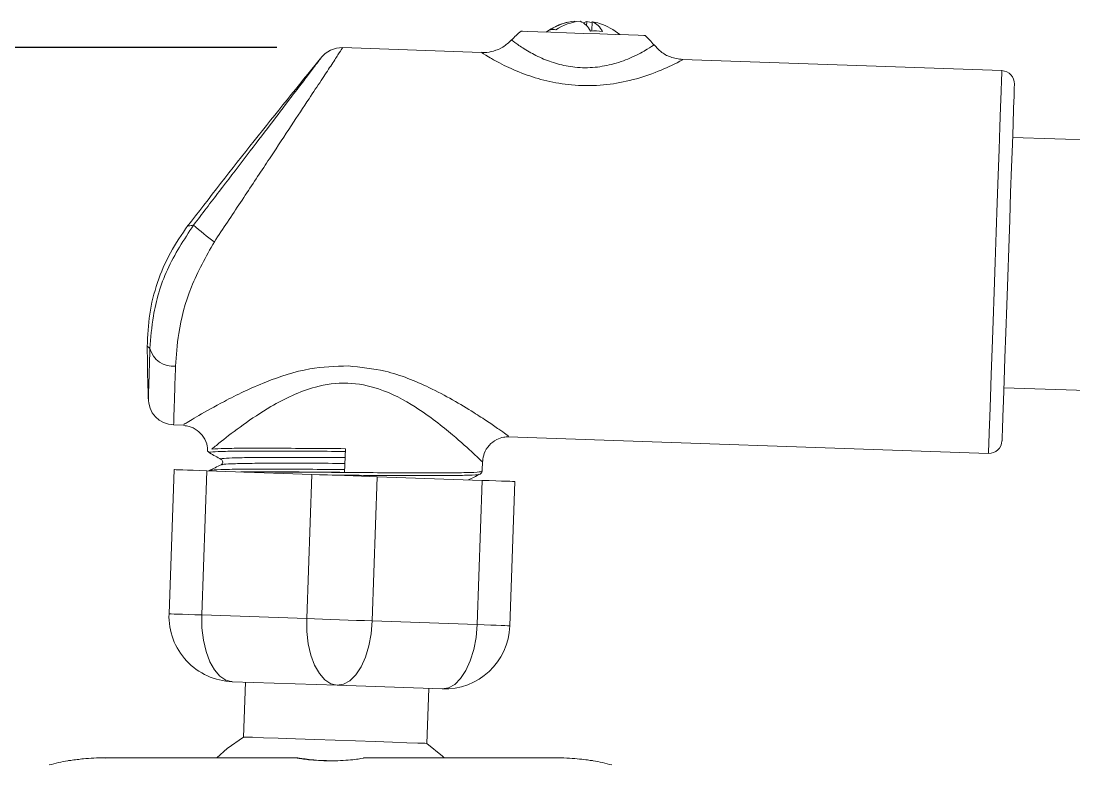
# Model space of a CAD drawing. Extents: x 3627 to 4221, y 1255 to 1675.
# Drawn here: x 3963.9 to 3979.95, y 1625.95 to 1637.3 of the extents above; entities that cross this region are included whole.
import ezdxf

# ---------------------------------------------------------------- set-up
doc = ezdxf.new("R2010")
doc.units = 0
doc.header["$LTSCALE"] = 7
doc.header["$MEASUREMENT"] = 0
doc.layers.get('0').update_dxf_attribs({"color": 2, "linetype": 'CONTINUOUS'})
doc.layers.add('D', color=2, linetype='CONTINUOUS')

msp = doc.modelspace()

# ---------------------------------------------------------------- linework, layer by layer
at = {"color": 7, "linetype": 'Continuous', "lineweight": 15}
for p, q in [((3972.344, 1637.281), (3972.344, 1637.295)), ((3972.527, 1637.289), (3972.524, 1637.224)), ((3972.603, 1637.144), (3972.608, 1637.286)), ((3970.92, 1636.816), (3968.803, 1636.89)), ((3970.921, 1636.815), (3970.92, 1636.816)), ((3978.854, 1636.539), (3973.988, 1636.709)), ((4030.33, 1633.73), (3979.018, 1635.522)), ((3978.885, 1631.705), (4030.197, 1629.913)), ((3966.227, 1631.136), (3966.385, 1631.131)), ((3971.328, 1630.958), (3978.65, 1630.702)), ((3968.834, 1630.414), (3968.846, 1630.775)), ((3970.931, 1630.43), (3970.937, 1630.587)), ((3966.234, 1630.455), (3966.157, 1628.257)), ((3966.657, 1628.239), (3966.733, 1630.438)), ((3966.733, 1630.438), (3968.332, 1630.382)), ((3966.767, 1630.441), (3966.761, 1630.437)), ((3968.332, 1630.382), (3968.256, 1628.183)), ((3969.255, 1628.149), (3969.332, 1630.347)), ((3969.332, 1630.347), (3970.931, 1630.291)), ((3970.931, 1630.291), (3970.854, 1628.093)), ((3971.354, 1628.075), (3971.43, 1630.274)), ((3968.256, 1628.183), (3966.657, 1628.239)), ((3970.854, 1628.093), (3969.255, 1628.149)), ((3968.72, 1627.167), (3967.121, 1627.222)), ((3967.321, 1627.215), (3967.292, 1626.378)), ((3970.319, 1627.111), (3968.72, 1627.167)), ((3970.09, 1626.281), (3970.119, 1627.118)), ((3965.15, 1626.059), (3965.19, 1626.058)), ((3968.115, 1626.06), (3965.157, 1626.06)), ((3972.081, 1626.06), (3969.121, 1626.06))]:
    msp.add_line(p, q, dxfattribs=at)
at = {"color": 7, "linetype": 'Continuous', "lineweight": 15, "flags": 128}
for points in [[(3972.607, 1637.272), (3972.575, 1637.28), (3972.527, 1637.289)], [(3971.524, 1637.141), (3971.544, 1637.14), (3971.63, 1637.137), (3971.779, 1637.132), (3971.978, 1637.125), (3972.215, 1637.117), (3972.47, 1637.108)], [(3972.47, 1637.108), (3972.725, 1637.099), (3972.961, 1637.091), (3973.161, 1637.084), (3973.309, 1637.078), (3973.395, 1637.075), (3973.415, 1637.075)], [(3979.046, 1636.332), (3979.046, 1636.33), (3979.045, 1636.277), (3979.04, 1636.155), (3979.034, 1635.968), (3979.025, 1635.719), (3979.015, 1635.416), (3979.002, 1635.066), (3978.989, 1634.679), (3978.974, 1634.264), (3978.959, 1633.832), (3978.944, 1633.395), (3978.929, 1632.963), (3978.914, 1632.548), (3978.901, 1632.161), (3978.889, 1631.811), (3978.878, 1631.508), (3978.869, 1631.259), (3978.863, 1631.072), (3978.859, 1630.95), (3978.857, 1630.897), (3978.857, 1630.895)], [(3966.733, 1630.438), (3966.625, 1630.442), (3966.526, 1630.445), (3966.44, 1630.448), (3966.367, 1630.451), (3966.31, 1630.453), (3966.268, 1630.454), (3966.242, 1630.455), (3966.234, 1630.455)], [(3969.332, 1630.347), (3969.214, 1630.351), (3969.091, 1630.356), (3968.962, 1630.36), (3968.832, 1630.365), (3968.702, 1630.369), (3968.573, 1630.374), (3968.45, 1630.378), (3968.332, 1630.382)], [(3971.43, 1630.274), (3971.422, 1630.274), (3971.396, 1630.275), (3971.354, 1630.277), (3971.297, 1630.279), (3971.224, 1630.281), (3971.138, 1630.284), (3971.039, 1630.288), (3970.931, 1630.291)], [(3966.657, 1628.239), (3966.548, 1628.243), (3966.45, 1628.247), (3966.363, 1628.25), (3966.291, 1628.252), (3966.233, 1628.254), (3966.191, 1628.256), (3966.165, 1628.256), (3966.157, 1628.257)], [(3966.657, 1628.239), (3966.659, 1628.044), (3966.681, 1627.856), (3966.721, 1627.681), (3966.778, 1627.527), (3966.85, 1627.401), (3966.933, 1627.305), (3967.025, 1627.245), (3967.121, 1627.222)], [(3969.255, 1628.149), (3969.138, 1628.153), (3969.014, 1628.157), (3968.886, 1628.161), (3968.755, 1628.166), (3968.625, 1628.171), (3968.497, 1628.175), (3968.373, 1628.179), (3968.256, 1628.183)], [(3968.72, 1627.167), (3968.624, 1627.189), (3968.532, 1627.249), (3968.449, 1627.345), (3968.377, 1627.472), (3968.32, 1627.625), (3968.28, 1627.8), (3968.258, 1627.988), (3968.256, 1628.183)], [(3969.255, 1628.149), (3969.239, 1627.954), (3969.204, 1627.767), (3969.151, 1627.596), (3969.084, 1627.447), (3969.004, 1627.325), (3968.914, 1627.236), (3968.819, 1627.182), (3968.72, 1627.167)], [(3970.319, 1627.111), (3970.418, 1627.127), (3970.513, 1627.18), (3970.603, 1627.269), (3970.683, 1627.391), (3970.75, 1627.54), (3970.803, 1627.712), (3970.838, 1627.898), (3970.854, 1628.093)], [(3971.354, 1628.075), (3971.345, 1628.076), (3971.32, 1628.076), (3971.278, 1628.078), (3971.22, 1628.08), (3971.147, 1628.082), (3971.061, 1628.085), (3970.963, 1628.089), (3970.854, 1628.093)], [(3967.292, 1626.378), (3967.044, 1626.201), (3966.884, 1626.06)], [(3970.09, 1626.281), (3970.055, 1626.282), (3969.952, 1626.286), (3969.785, 1626.291), (3969.563, 1626.299), (3969.298, 1626.308), (3969.002, 1626.319), (3968.691, 1626.33), (3968.38, 1626.34), (3968.084, 1626.351), (3967.819, 1626.36), (3967.597, 1626.368), (3967.431, 1626.374), (3967.327, 1626.377), (3967.292, 1626.378), (3967.292, 1626.378)], [(3970.354, 1626.06), (3970.325, 1626.087), (3970.09, 1626.281)]]:
    msp.add_lwpolyline(points, dxfattribs=at)
at = {"color": 8, "linetype": 'Continuous', "lineweight": 15, "flags": 128}
msp.add_lwpolyline([(3978.65, 1630.702), (3978.651, 1630.738), (3978.655, 1630.845), (3978.661, 1631.02), (3978.669, 1631.26), (3978.68, 1631.557), (3978.692, 1631.905), (3978.705, 1632.296), (3978.72, 1632.719), (3978.736, 1633.164), (3978.752, 1633.62), (3978.768, 1634.077), (3978.783, 1634.522), (3978.798, 1634.945), (3978.812, 1635.336), (3978.824, 1635.684), (3978.834, 1635.981), (3978.842, 1636.221), (3978.849, 1636.396), (3978.852, 1636.503), (3978.854, 1636.539), (3978.854, 1636.539)], dxfattribs=at)
at = {"color": 7, "linetype": 'Continuous', "lineweight": 15}
for centre, radius, start, end in [((3972.445, 1636.391), 0.911, 103.6703, 126.0847), ((3972.414, 1636.514), 0.784, 95.1137, 124.158), ((3972.495, 1636.512), 0.784, 95.1137, 124.158), ((3972.309, 1637.013), 0.302, 25.1629, 67.3723), ((3972.572, 1637.104), 0.191, 103.8195, 120.5902), ((3972.492, 1637.007), 0.302, 25.1586, 67.3676), ((3972.49, 1636.536), 0.759, 72.2834, 81.0743), ((3972.445, 1636.391), 0.911, 49.9153, 72.3297), ((3972.432, 1636.022), 1.441, 129.0349, 136.9352), ((3972.01, 1637.04), 0.129, 69.608, 106.39), ((3972.652, 1636.508), 0.637, 79.7525, 96.2402), ((3972.432, 1636.022), 1.441, 39.104, 46.9651), ((3968.792, 1636.49), 0.4, 88.4787, 142.7569), ((3978.847, 1636.339), 0.2, 358, 88), ((3969.163, 1637.109), 3.935, 228.0008, 233.9444), ((3966.221, 1632.399), 0.368, 195.1164, 275.4341), ((3966.241, 1631.536), 0.4, 178.2014, 268.1448), ((3978.657, 1630.902), 0.2, 268, 358), ((3967.156, 1628.222), 1, 178, 268), ((3970.354, 1628.11), 1, 268, 358), ((3965.12, 1623.082), 2.977, 99.7687, 105.4216), ((3972.117, 1623.082), 2.977, 74.5784, 80.2489)]:
    msp.add_arc(centre, radius, start, end, dxfattribs=at)
for points, knots in [([(3971.378, 1637.008), (3971.336, 1636.968), (3971.257, 1636.893), (3971.112, 1636.836), (3970.998, 1636.813), (3970.936, 1636.817), (3970.919, 1636.819)], [0, 0, 0, 0, 0.330899, 0.63498, 0.899174, 1, 1, 1, 1]), ([(3973.989, 1636.709), (3973.925, 1636.718), (3973.806, 1636.735), (3973.654, 1636.818), (3973.585, 1636.897), (3973.553, 1636.934)], [0, 0, 0, 0, 0.378721, 0.710942, 1, 1, 1, 1]), ([(3968.463, 1636.719), (3968.125, 1636.303), (3967.439, 1635.459), (3966.773, 1634.599), (3966.434, 1634.161)], [0, 0, 0, 0, 0.491855, 1, 1, 1, 1]), ([(3966.531, 1634.185), (3966.662, 1634.357), (3966.924, 1634.699), (3967.306, 1635.198), (3967.662, 1635.665), (3967.945, 1636.037), (3968.156, 1636.314), (3968.307, 1636.513), (3968.413, 1636.652), (3968.482, 1636.742), (3968.469, 1636.725), (3968.464, 1636.718)], [0, 0, 0, 0, 0.141872, 0.283699, 0.422766, 0.56164, 0.654987, 0.74826, 0.842301, 0.93627, 1, 1, 1, 1]), ([(3966.446, 1634.177), (3966.351, 1634.041), (3966.163, 1633.77), (3965.97, 1633.311), (3965.845, 1632.829), (3965.832, 1632.498), (3965.825, 1632.333)], [0, 0, 0, 0, 0.249997, 0.499996, 0.750004, 1, 1, 1, 1]), ([(3965.866, 1632.304), (3965.878, 1632.465), (3965.904, 1632.837), (3966.097, 1633.52), (3966.385, 1633.962), (3966.531, 1634.185)], [0, 0, 0, 0, 0.277008, 0.635776, 1, 1, 1, 1]), ([(3966.848, 1633.929), (3966.72, 1633.702), (3966.461, 1633.243), (3966.293, 1632.56), (3966.267, 1632.195), (3966.256, 1632.033)], [0, 0, 0, 0, 0.352414, 0.713107, 1, 1, 1, 1]), ([(3965.825, 1632.338), (3965.826, 1632.201), (3965.828, 1631.925), (3965.837, 1631.651), (3965.842, 1631.513)], [0, 0, 0, 0, 0.500004, 1, 1, 1, 1]), ([(3965.842, 1631.528), (3965.842, 1631.53), (3965.842, 1631.533), (3965.845, 1631.624), (3965.85, 1631.783), (3965.857, 1632.007), (3965.863, 1632.204), (3965.866, 1632.304)], [0, 0, 0, 0, 0.1616198, 0.3681806, 0.5807135, 0.7873423, 1, 1, 1, 1]), ([(3966.383, 1631.126), (3966.41, 1631.123), (3966.482, 1631.117), (3966.592, 1631.058), (3966.69, 1630.954), (3966.743, 1630.837), (3966.744, 1630.76), (3966.745, 1630.733)], [0, 0, 0, 0, 0.138583, 0.367431, 0.612198, 0.861151, 1, 1, 1, 1]), ([(3970.939, 1630.584), (3970.944, 1630.624), (3970.956, 1630.713), (3971.033, 1630.832), (3971.141, 1630.914), (3971.245, 1630.953), (3971.307, 1630.955), (3971.33, 1630.955)], [0, 0, 0, 0, 0.20429, 0.447575, 0.690682, 0.88299, 1, 1, 1, 1]), ([(3966.754, 1630.738), (3966.755, 1630.735), (3966.757, 1630.724), (3966.767, 1630.717), (3966.776, 1630.711)], [0, 0, 0, 0, 0.198298, 1, 1, 1, 1]), ([(3966.776, 1630.711), (3966.806, 1630.694), (3966.864, 1630.661), (3966.923, 1630.628), (3966.953, 1630.611)], [0, 0, 0, 0, 0.500012, 1, 1, 1, 1]), ([(3966.81, 1630.769), (3966.867, 1630.773), (3966.981, 1630.779), (3967.317, 1630.782), (3967.754, 1630.782), (3968.281, 1630.779), (3968.657, 1630.776), (3968.846, 1630.775)], [0, 0, 0, 0, 0.196432, 0.390193, 0.594465, 0.796545, 1, 1, 1, 1]), ([(3966.95, 1630.529), (3966.919, 1630.514), (3966.858, 1630.485), (3966.797, 1630.456), (3966.767, 1630.441)], [0, 0, 0, 0, 0.499998, 1, 1, 1, 1]), ([(3966.953, 1630.611), (3966.958, 1630.607), (3966.97, 1630.598), (3966.978, 1630.569), (3966.968, 1630.541), (3966.956, 1630.533), (3966.95, 1630.529)], [0, 0, 0, 0, 0.247856, 0.500024, 0.752155, 1, 1, 1, 1]), ([(3970.719, 1630.299), (3970.749, 1630.313), (3970.81, 1630.342), (3970.87, 1630.371), (3970.901, 1630.386)], [0, 0, 0, 0, 0.496241, 1, 1, 1, 1]), ([(3970.901, 1630.386), (3970.909, 1630.391), (3970.926, 1630.402), (3970.929, 1630.421), (3970.931, 1630.43)], [0, 0, 0, 0, 0.498874, 1, 1, 1, 1]), ([(3964.756, 1626.035), (3964.721, 1626.031), (3964.65, 1626.022), (3964.606, 1626.015), (3964.614, 1626.016), (3964.615, 1626.016)], [0, 0, 0, 0, 0.432266, 0.864645, 1, 1, 1, 1]), ([(3965.191, 1626.059), (3965.187, 1626.059), (3965.13, 1626.062), (3965.008, 1626.057), (3964.862, 1626.047), (3964.788, 1626.039), (3964.756, 1626.035)], [0, 0, 0, 0, 0.025494, 0.38129, 0.736689, 1, 1, 1, 1]), ([(3968.26, 1626.035), (3968.224, 1626.04), (3968.152, 1626.049), (3968.106, 1626.059), (3968.113, 1626.058), (3968.115, 1626.058)], [0, 0, 0, 0, 0.427215, 0.854554, 1, 1, 1, 1]), ([(3968.121, 1626.059), (3968.138, 1626.056), (3968.174, 1626.052), (3968.291, 1626.036), (3968.435, 1626.02), (3968.544, 1626.018), (3968.595, 1626.017)], [0, 0, 0, 0, 0.254239, 0.509868, 0.769318, 1, 1, 1, 1]), ([(3969.124, 1626.058), (3969.125, 1626.059), (3969.133, 1626.059), (3969.089, 1626.05), (3968.996, 1626.036), (3968.855, 1626.023), (3968.689, 1626.015), (3968.515, 1626.016), (3968.366, 1626.024), (3968.292, 1626.032), (3968.26, 1626.035)], [0, 0, 0, 0, 0.040058, 0.18105, 0.323303, 0.467212, 0.611158, 0.753795, 0.895749, 1, 1, 1, 1]), ([(3972.622, 1626.016), (3972.624, 1626.016), (3972.631, 1626.015), (3972.585, 1626.022), (3972.489, 1626.035), (3972.347, 1626.049), (3972.192, 1626.06), (3972.09, 1626.059), (3972.046, 1626.059)], [0, 0, 0, 0, 0.064088, 0.258709, 0.453997, 0.651105, 0.84855, 1, 1, 1, 1])]:
    msp.add_open_spline(points, degree=3, knots=knots, dxfattribs=at)
at = {"color": 8, "linetype": 'Continuous', "lineweight": 15}
for points, knots in [([(3971.379, 1637.006), (3971.379, 1637.005), (3971.381, 1637.004), (3971.434, 1636.963), (3971.601, 1636.85), (3971.819, 1636.732), (3972.07, 1636.638), (3972.353, 1636.581), (3972.657, 1636.581), (3972.964, 1636.642), (3973.252, 1636.754), (3973.465, 1636.874), (3973.551, 1636.93), (3973.546, 1636.927), (3973.545, 1636.926)], [0, 0, 0, 0, 0.015179, 0.13698, 0.238564, 0.326792, 0.401908, 0.473367, 0.552181, 0.630662, 0.725968, 0.847346, 0.968562, 1, 1, 1, 1]), ([(3968.803, 1636.884), (3968.802, 1636.882), (3968.799, 1636.879), (3968.739, 1636.788), (3968.631, 1636.624), (3968.48, 1636.394), (3968.28, 1636.092), (3968.023, 1635.703), (3967.789, 1635.349), (3967.531, 1634.958), (3967.245, 1634.526), (3966.981, 1634.13), (3966.848, 1633.929)], [0, 0, 0, 0, 0.065873, 0.159994, 0.257582, 0.350268, 0.445521, 0.565315, 0.689201, 0.721411, 0.858408, 1, 1, 1, 1]), ([(3973.988, 1636.704), (3973.989, 1636.705), (3973.996, 1636.709), (3973.871, 1636.641), (3973.563, 1636.5), (3973.156, 1636.373), (3972.728, 1636.306), (3972.306, 1636.309), (3971.909, 1636.376), (3971.554, 1636.488), (3971.238, 1636.629), (3970.999, 1636.765), (3970.924, 1636.813), (3970.921, 1636.815), (3970.921, 1636.815)], [0, 0, 0, 0, 0.029192, 0.142722, 0.261166, 0.359843, 0.445353, 0.533438, 0.612318, 0.692116, 0.781345, 0.882833, 0.993103, 1, 1, 1, 1]), ([(3966.446, 1634.177), (3966.448, 1634.176), (3966.452, 1634.174), (3966.482, 1634.171), (3966.514, 1634.182), (3966.527, 1634.185), (3966.531, 1634.185)], [0, 0, 0, 0, 0.536294, 0.809522, 0.952223, 1, 1, 1, 1]), ([(3965.866, 1632.304), (3965.859, 1632.309), (3965.831, 1632.333), (3965.827, 1632.333), (3965.825, 1632.333)], [0, 0, 0, 0, 0.241599, 1, 1, 1, 1]), ([(3966.256, 1632.033), (3966.252, 1631.922), (3966.245, 1631.696), (3966.237, 1631.44), (3966.231, 1631.255), (3966.228, 1631.15), (3966.227, 1631.145), (3966.227, 1631.143)], [0, 0, 0, 0, 0.206326, 0.418645, 0.624978, 0.837293, 1, 1, 1, 1]), ([(3966.386, 1631.146), (3966.384, 1631.145), (3966.382, 1631.144), (3966.604, 1631.278), (3967.011, 1631.509), (3967.59, 1631.789), (3968.248, 1632.013), (3968.693, 1632.03), (3968.89, 1632.038)], [0, 0, 0, 0, 0.103853, 0.260718, 0.436717, 0.653337, 0.845747, 1, 1, 1, 1]), ([(3968.89, 1632.038), (3969.08, 1632.018), (3969.52, 1631.971), (3970.053, 1631.748), (3970.49, 1631.518), (3970.788, 1631.337), (3971.024, 1631.183), (3971.227, 1631.044), (3971.36, 1630.95), (3971.335, 1630.968), (3971.329, 1630.972)], [0, 0, 0, 0, 0.148698, 0.344042, 0.465052, 0.589383, 0.686739, 0.786831, 0.949465, 1, 1, 1, 1]), ([(3970.919, 1630.588), (3970.924, 1630.583), (3970.944, 1630.564), (3970.804, 1630.698), (3970.546, 1630.933), (3970.226, 1631.195), (3969.867, 1631.451), (3969.422, 1631.691), (3969.039, 1631.769), (3968.712, 1631.78), (3968.412, 1631.737), (3968.027, 1631.591), (3967.647, 1631.388), (3967.27, 1631.133), (3966.963, 1630.895), (3966.855, 1630.806), (3966.81, 1630.769)], [0, 0, 0, 0, 0.027973, 0.119404, 0.229129, 0.295054, 0.362779, 0.464385, 0.538502, 0.539936, 0.615347, 0.675509, 0.738042, 0.833504, 0.931282, 1, 1, 1, 1]), ([(3966.776, 1630.711), (3966.776, 1630.711), (3966.742, 1630.718), (3966.811, 1630.725), (3966.993, 1630.735), (3967.328, 1630.738), (3967.767, 1630.739), (3968.286, 1630.736), (3968.658, 1630.734), (3968.845, 1630.733)], [0, 0, 0, 0, 0.001356, 0.167043, 0.334594, 0.499872, 0.667405, 0.83314, 1, 1, 1, 1]), ([(3966.954, 1630.611), (3966.954, 1630.611), (3966.921, 1630.618), (3966.984, 1630.626), (3967.15, 1630.636), (3967.456, 1630.64), (3967.857, 1630.643), (3968.331, 1630.641), (3968.671, 1630.64), (3968.842, 1630.639)], [0, 0, 0, 0, 0.005004, 0.170084, 0.337024, 0.501698, 0.668619, 0.833748, 1, 1, 1, 1]), ([(3966.966, 1630.528), (3966.97, 1630.531), (3966.982, 1630.539), (3967.154, 1630.547), (3967.451, 1630.552), (3967.854, 1630.554), (3968.328, 1630.553), (3968.668, 1630.551), (3968.839, 1630.55)], [0, 0, 0, 0, 0.107687, 0.287178, 0.464234, 0.643705, 0.82125, 1, 1, 1, 1]), ([(3966.782, 1630.44), (3966.787, 1630.443), (3966.799, 1630.452), (3966.99, 1630.459), (3967.317, 1630.463), (3967.758, 1630.464), (3968.276, 1630.461), (3968.649, 1630.458), (3968.835, 1630.457)], [0, 0, 0, 0, 0.118258, 0.295622, 0.47058, 0.647926, 0.823366, 1, 1, 1, 1]), ([(3967.251, 1630.42), (3967.272, 1630.42), (3967.4, 1630.422), (3967.749, 1630.421), (3968.266, 1630.419), (3968.644, 1630.416), (3968.834, 1630.414)], [0, 0, 0, 0, 0.0593793, 0.3744686, 0.6861752, 1, 1, 1, 1]), ([(3967.3, 1630.418), (3967.34, 1630.419), (3967.498, 1630.42), (3967.884, 1630.419), (3968.419, 1630.415), (3968.99, 1630.412), (3969.549, 1630.407), (3970.055, 1630.405), (3970.475, 1630.406), (3970.77, 1630.411), (3970.923, 1630.42), (3970.915, 1630.428), (3970.912, 1630.43)], [0, 0, 0, 0, 0.038721, 0.152153, 0.264029, 0.377374, 0.489656, 0.602473, 0.715515, 0.827597, 0.94102, 1, 1, 1, 1]), ([(3968.643, 1630.371), (3968.757, 1630.371), (3969.056, 1630.369), (3969.539, 1630.365), (3970.039, 1630.363), (3970.454, 1630.365), (3970.743, 1630.37), (3970.891, 1630.377), (3970.886, 1630.385), (3970.884, 1630.387)], [0, 0, 0, 0, 0.102625, 0.268462, 0.435091, 0.602052, 0.767593, 0.935117, 1, 1, 1, 1])]:
    msp.add_open_spline(points, degree=3, knots=knots, dxfattribs=at)
at = {"layer": 'D'}
msp.add_line((3967.803, 1636.89), (3927.915, 1636.89), dxfattribs=at)

doc.saveas('drawing.dxf')
